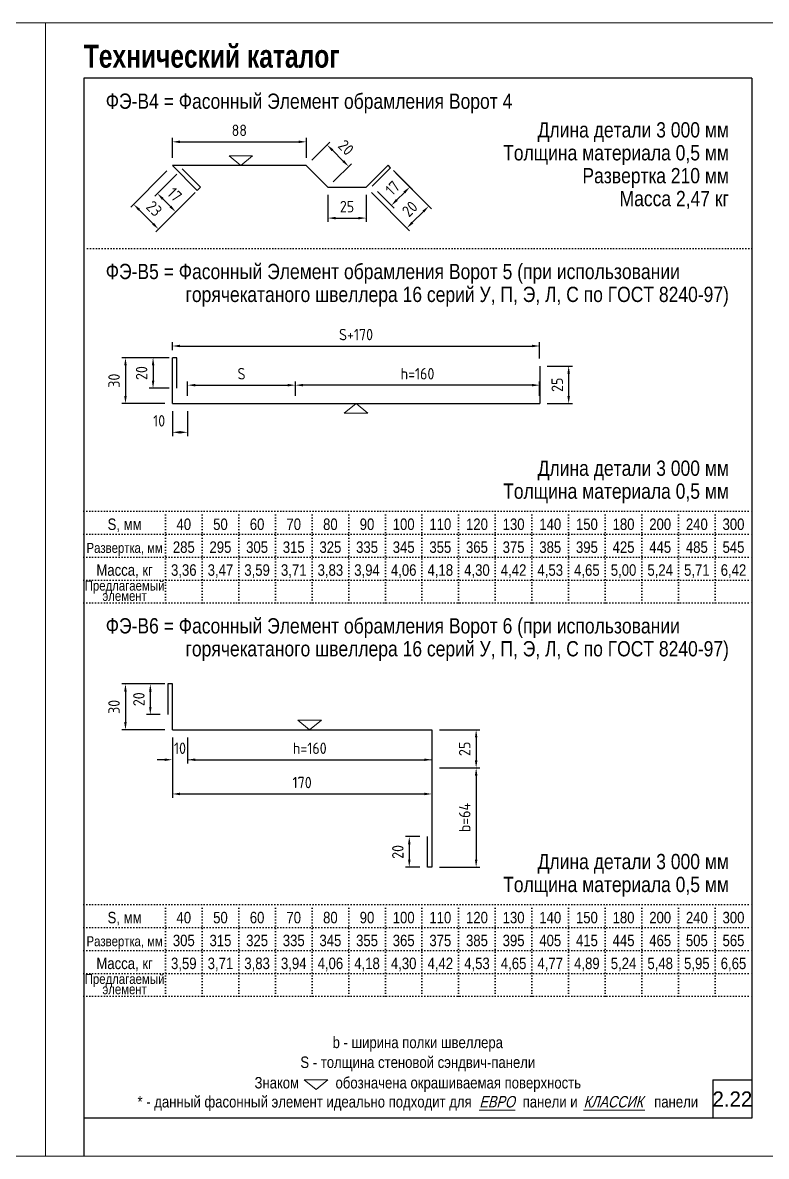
# Model space of a CAD drawing. Extents: x 5821 to 16321, y -13531 to 5774.
# Drawn here: x 6841 to 7815, y -166 to 1319 of the extents above; entities that cross this region are included whole.
import ezdxf
from ezdxf.enums import TextEntityAlignment as Align

# ---------------------------------------------------------------- set-up
doc = ezdxf.new("R2010")
doc.units = 0
doc.header["$LTSCALE"] = 3
doc.linetypes.add('DOT2', pattern=[0.125, 0, -0.125])
doc.layers.get('0').update_dxf_attribs({"linetype": 'CONTINUOUS', "lineweight": 30})
doc.layers.get('DEFPOINTS').update_dxf_attribs({"linetype": 'CONTINUOUS'})
for name, color, linetype, lineweight in [('Logo', 1, 'CONTINUOUS', 9), ('new_fill', 8, 'CONTINUOUS', 13), ('RAZMER', 7, 'CONTINUOUS', 9), ('Нащельники', 1, 'CONTINUOUS', 30)]:
    doc.layers.add(name, color=color, linetype=linetype, lineweight=lineweight)
doc.layers.add('Punktir', color=7, linetype='CONTINUOUS')
doc.styles.add('LOGO', font='HATTEN.TTF')
doc.styles.add('ROMANS', font='romans.shx', dxfattribs={"width": 0.85})
doc.styles.add('style1', font='ARIALN.TTF')
doc.styles.add('style2', font='impact.TTF')
doc.styles.add('курсив', font='ARIAL.TTF', dxfattribs={"width": 0.8, "oblique": 15})
doc.dimstyles.new('2.5', dxfattribs={"dimscale": 5, "dimtxt": 3, "dimasz": 2, "dimexe": 1, "dimexo": 2, "dimgap": 0, "dimtad": 0, "dimdec": 0, "dimlfac": 0.5, "dimzin": 9, "dimdsep": 46, "dimtxsty": 'ROMANS', "dimcen": -3, "dimdle": 1, "dimclrd": 256, "dimclre": 256, "dimclrt": 256, "dimadec": 0, "dimazin": 0, "dimtfac": 1, "dimtdec": 0, "dimtofl": 0, "dimtmove": 2, "dimatfit": 3, "dimfxl": 0, "dimtvp": 1, "dimtolj": 1, "dimtzin": 9, "dimarcsym": 0})

# ---------------------------------------------------------------- blocks, each defined once
blk = doc.blocks.new('*D576')
at = {"layer": 'DEFPOINTS', "color": 0, "transparency": 16777216}
for p in [(7518.2, 868.9), (7518.2, 819.8), (7556.2, 819.8)]:
    blk.add_point(p, dxfattribs=at)
at = {"layer": 'RAZMER', "lineweight": -2, "transparency": 16777216}
for p, q in [((7528.2, 868.9), (7561.2, 868.9)), ((7556.2, 858.9), (7556.2, 829.8)), ((7528.2, 819.8), (7561.2, 819.8))]:
    blk.add_line(p, q, dxfattribs=at)
at = {"layer": 'RAZMER', "transparency": 16777216}
for points in [[(7554.5, 858.9), (7557.9, 858.9), (7556.2, 868.9)], [(7554.5, 829.8), (7557.9, 829.8), (7556.2, 819.8)]]:
    blk.add_solid(points, dxfattribs=at)
at = {"layer": 'RAZMER', "transparency": 16777216, "insert": (7541.2, 844.4), "char_height": 15, "attachment_point": 5, "rotation": 90, "style": 'ROMANS'}
blk.add_mtext('\\A1;25', dxfattribs=at)
blk = doc.blocks.new('*D577')
at = {"layer": 'DEFPOINTS', "color": 0, "transparency": 16777216}
for p in [(7198.2, 843.9), (7198.2, 819.8), (7518.2, 819.8)]:
    blk.add_point(p, dxfattribs=at)
at = {"layer": 'RAZMER', "lineweight": -2, "transparency": 16777216}
for p, q in [((7198.2, 829.8), (7198.2, 848.9)), ((7518.2, 829.8), (7518.2, 848.9)), ((7508.2, 843.9), (7208.2, 843.9))]:
    blk.add_line(p, q, dxfattribs=at)
at = {"layer": 'RAZMER', "transparency": 16777216}
for points in [[(7208.2, 845.6), (7208.2, 842.3), (7198.2, 843.9)], [(7508.2, 845.6), (7508.2, 842.3), (7518.2, 843.9)]]:
    blk.add_solid(points, dxfattribs=at)
at = {"layer": 'RAZMER', "transparency": 16777216, "insert": (7358.2, 858.9), "char_height": 15, "attachment_point": 5, "style": 'ROMANS'}
blk.add_mtext('\\A1;h{\\Fromans.shx|c204;=160}', dxfattribs=at)
blk = doc.blocks.new('*D595')
at = {"layer": 'DEFPOINTS', "color": 0, "transparency": 16777216}
for p in [(7198.2, 843.9), (7057.1, 819.8), (7198.2, 819.8)]:
    blk.add_point(p, dxfattribs=at)
at = {"layer": 'RAZMER', "lineweight": -2, "transparency": 16777216}
for p, q in [((7057.1, 829.8), (7057.1, 848.9)), ((7198.2, 829.8), (7198.2, 848.9)), ((7067.1, 843.9), (7188.2, 843.9))]:
    blk.add_line(p, q, dxfattribs=at)
at = {"layer": 'RAZMER', "transparency": 16777216}
for points in [[(7067.1, 845.6), (7067.1, 842.3), (7057.1, 843.9)], [(7188.2, 845.6), (7188.2, 842.3), (7198.2, 843.9)]]:
    blk.add_solid(points, dxfattribs=at)
at = {"layer": 'RAZMER', "transparency": 16777216, "insert": (7127.7, 858.9), "char_height": 15, "attachment_point": 5, "style": 'ROMANS'}
blk.add_mtext('\\A1;S', dxfattribs=at)
blk = doc.blocks.new('*D578')
at = {"layer": 'DEFPOINTS', "color": 0, "transparency": 16777216}
for p in [(7037.1, 819.8), (7057.1, 819.8), (7057.1, 782.2)]:
    blk.add_point(p, dxfattribs=at)
at = {"layer": 'RAZMER', "lineweight": -2, "transparency": 16777216}
for p, q in [((7037.1, 809.8), (7037.1, 777.2)), ((7057.1, 809.8), (7057.1, 777.2))]:
    blk.add_line(p, q, dxfattribs=at)
at = {"layer": 'RAZMER', "transparency": 16777216}
for points in [[(7047.1, 783.8), (7047.1, 780.5), (7037.1, 782.2)], [(7047.1, 783.8), (7047.1, 780.5), (7057.1, 782.2)]]:
    blk.add_solid(points, dxfattribs=at)
at = {"layer": 'RAZMER', "transparency": 16777216, "insert": (7019.8, 797.2), "char_height": 15, "attachment_point": 5, "style": 'ROMANS'}
blk.add_mtext('\\A1;10', dxfattribs=at)
blk = doc.blocks.new('*D596')
at = {"layer": 'DEFPOINTS', "color": 0, "transparency": 16777216}
for p in [(7518.2, 895.2), (7037.1, 879.8), (7518.2, 868.9)]:
    blk.add_point(p, dxfattribs=at)
at = {"layer": 'RAZMER', "lineweight": -2, "transparency": 16777216}
for p, q in [((7037.1, 889.8), (7037.1, 900.2)), ((7047.1, 895.2), (7508.2, 895.2)), ((7518.2, 878.9), (7518.2, 900.2))]:
    blk.add_line(p, q, dxfattribs=at)
at = {"layer": 'RAZMER', "transparency": 16777216}
for points in [[(7047.1, 896.9), (7047.1, 893.6), (7037.1, 895.2)], [(7508.2, 896.9), (7508.2, 893.6), (7518.2, 895.2)]]:
    blk.add_solid(points, dxfattribs=at)
at = {"layer": 'RAZMER', "transparency": 16777216, "insert": (7277.7, 910.2), "char_height": 15, "attachment_point": 5, "style": 'ROMANS'}
blk.add_mtext('\\A1;S+170', dxfattribs=at)
blk = doc.blocks.new('*D579')
at = {"layer": 'DEFPOINTS', "color": 0, "transparency": 16777216}
for p in [(7031.1, 452.5), (7008.2, 412.5), (7031.1, 412.5)]:
    blk.add_point(p, dxfattribs=at)
at = {"layer": 'RAZMER', "lineweight": -2, "transparency": 16777216}
for p, q in [((7021.1, 452.5), (7003.2, 452.5)), ((7008.2, 442.5), (7008.2, 422.5)), ((7021.1, 412.5), (7003.2, 412.5))]:
    blk.add_line(p, q, dxfattribs=at)
at = {"layer": 'RAZMER', "transparency": 16777216}
for points in [[(7006.6, 442.5), (7009.9, 442.5), (7008.2, 452.5)], [(7006.6, 422.5), (7009.9, 422.5), (7008.2, 412.5)]]:
    blk.add_solid(points, dxfattribs=at)
at = {"layer": 'RAZMER', "transparency": 16777216, "insert": (6993.2, 432.5), "char_height": 15, "attachment_point": 5, "rotation": 90, "style": 'ROMANS'}
blk.add_mtext('\\A1;20', dxfattribs=at)
blk = doc.blocks.new('*D580')
at = {"layer": 'DEFPOINTS', "color": 0, "transparency": 16777216}
for p in [(7037.1, 452.5), (6975.7, 392.5), (7037.1, 392.5)]:
    blk.add_point(p, dxfattribs=at)
at = {"layer": 'RAZMER', "lineweight": -2, "transparency": 16777216}
for p, q in [((7027.1, 452.5), (6970.7, 452.5)), ((6975.7, 442.5), (6975.7, 402.5)), ((7027.1, 392.5), (6970.7, 392.5))]:
    blk.add_line(p, q, dxfattribs=at)
at = {"layer": 'RAZMER', "transparency": 16777216}
for points in [[(6974, 442.5), (6977.3, 442.5), (6975.7, 452.5)], [(6974, 402.5), (6977.3, 402.5), (6975.7, 392.5)]]:
    blk.add_solid(points, dxfattribs=at)
at = {"layer": 'RAZMER', "transparency": 16777216, "insert": (6960.7, 422.5), "char_height": 15, "attachment_point": 5, "rotation": 90, "style": 'ROMANS'}
blk.add_mtext('\\A1;30', dxfattribs=at)
blk = doc.blocks.new('*D581')
at = {"layer": 'DEFPOINTS', "color": 0, "transparency": 16777216}
for p in [(7377.1, 392.5), (7057.1, 382.5), (7377.1, 353.3)]:
    blk.add_point(p, dxfattribs=at)
at = {"layer": 'RAZMER', "lineweight": -2, "transparency": 16777216}
for p, q in [((7057.1, 372.5), (7057.1, 348.3)), ((7377.1, 382.5), (7377.1, 348.3)), ((7067.1, 353.3), (7367.1, 353.3))]:
    blk.add_line(p, q, dxfattribs=at)
at = {"layer": 'RAZMER', "transparency": 16777216}
for points in [[(7067.1, 354.9), (7067.1, 351.6), (7057.1, 353.3)], [(7367.1, 354.9), (7367.1, 351.6), (7377.1, 353.3)]]:
    blk.add_solid(points, dxfattribs=at)
at = {"layer": 'RAZMER', "transparency": 16777216, "insert": (7217.1, 368.3), "char_height": 15, "attachment_point": 5, "style": 'ROMANS'}
blk.add_mtext('\\A1;h{\\Fromans.shx|c204;=160}', dxfattribs=at)
blk = doc.blocks.new('*D582')
at = {"layer": 'DEFPOINTS', "color": 0, "transparency": 16777216}
for p in [(7037.1, 392.5), (7057.1, 392.5), (7057.1, 353.3)]:
    blk.add_point(p, dxfattribs=at)
at = {"layer": 'RAZMER', "lineweight": -2, "transparency": 16777216}
for p, q in [((7037.1, 382.5), (7037.1, 348.3)), ((7057.1, 382.5), (7057.1, 348.3)), ((7027.1, 353.3), (7017.1, 353.3)), ((7067.1, 353.3), (7077.1, 353.3))]:
    blk.add_line(p, q, dxfattribs=at)
at = {"layer": 'RAZMER', "transparency": 16777216}
for points in [[(7027.1, 354.9), (7027.1, 351.6), (7037.1, 353.3)], [(7067.1, 354.9), (7067.1, 351.6), (7057.1, 353.3)]]:
    blk.add_solid(points, dxfattribs=at)
at = {"layer": 'RAZMER', "transparency": 16777216, "insert": (7047.1, 368.3), "char_height": 15, "attachment_point": 5, "style": 'ROMANS'}
blk.add_mtext('\\A1;10', dxfattribs=at)
blk = doc.blocks.new('*D583')
at = {"layer": 'DEFPOINTS', "color": 0, "transparency": 16777216}
for p in [(7377.1, 392.5), (7377.1, 342.5), (7435, 342.5)]:
    blk.add_point(p, dxfattribs=at)
at = {"layer": 'RAZMER', "lineweight": -2, "transparency": 16777216}
for p, q in [((7387.1, 392.5), (7440, 392.5)), ((7435, 382.5), (7435, 352.5)), ((7387.1, 342.5), (7440, 342.5))]:
    blk.add_line(p, q, dxfattribs=at)
at = {"layer": 'RAZMER', "transparency": 16777216}
for points in [[(7433.4, 382.5), (7436.7, 382.5), (7435, 392.5)], [(7433.4, 352.5), (7436.7, 352.5), (7435, 342.5)]]:
    blk.add_solid(points, dxfattribs=at)
at = {"layer": 'RAZMER', "transparency": 16777216, "insert": (7420, 367.5), "char_height": 15, "attachment_point": 5, "rotation": 90, "style": 'ROMANS'}
blk.add_mtext('\\A1;25', dxfattribs=at)
blk = doc.blocks.new('*D584')
at = {"layer": 'DEFPOINTS', "color": 0, "transparency": 16777216}
for p in [(7435, 342.5), (7377.1, 212.5), (7435, 212.5)]:
    blk.add_point(p, dxfattribs=at)
at = {"layer": 'RAZMER', "lineweight": -2, "transparency": 16777216}
for p, q in [((7425, 342.5), (7430, 342.5)), ((7435, 332.5), (7435, 222.5)), ((7387.1, 212.5), (7440, 212.5))]:
    blk.add_line(p, q, dxfattribs=at)
at = {"layer": 'RAZMER', "transparency": 16777216}
for points in [[(7433.4, 332.5), (7436.7, 332.5), (7435, 342.5)], [(7433.4, 222.5), (7436.7, 222.5), (7435, 212.5)]]:
    blk.add_solid(points, dxfattribs=at)
at = {"layer": 'RAZMER', "transparency": 16777216, "insert": (7420, 277.5), "char_height": 15, "attachment_point": 5, "rotation": 90, "style": 'ROMANS'}
blk.add_mtext('\\A1;b{\\Fromans.shx|c204;=64}', dxfattribs=at)
blk = doc.blocks.new('*D585')
at = {"layer": 'DEFPOINTS', "color": 0, "transparency": 16777216}
for p in [(7371.1, 252.5), (7347.4, 212.5), (7371.1, 212.5)]:
    blk.add_point(p, dxfattribs=at)
at = {"layer": 'RAZMER', "lineweight": -2, "transparency": 16777216}
for p, q in [((7361.1, 252.5), (7342.4, 252.5)), ((7347.4, 242.5), (7347.4, 222.5)), ((7361.1, 212.5), (7342.4, 212.5))]:
    blk.add_line(p, q, dxfattribs=at)
at = {"layer": 'RAZMER', "transparency": 16777216}
for points in [[(7345.8, 242.5), (7349.1, 242.5), (7347.4, 252.5)], [(7345.8, 222.5), (7349.1, 222.5), (7347.4, 212.5)]]:
    blk.add_solid(points, dxfattribs=at)
at = {"layer": 'RAZMER', "transparency": 16777216, "insert": (7332.4, 232.5), "char_height": 15, "attachment_point": 5, "rotation": 90, "style": 'ROMANS'}
blk.add_mtext('\\A1;20', dxfattribs=at)
blk = doc.blocks.new('*D586')
at = {"layer": 'DEFPOINTS', "color": 0, "transparency": 16777216}
for p in [(7037.1, 392.5), (7377.1, 392.5), (7377.1, 308.4)]:
    blk.add_point(p, dxfattribs=at)
at = {"layer": 'RAZMER', "lineweight": -2, "transparency": 16777216}
for p, q in [((7037.1, 382.5), (7037.1, 303.4)), ((7377.1, 382.5), (7377.1, 303.4)), ((7047.1, 308.4), (7367.1, 308.4))]:
    blk.add_line(p, q, dxfattribs=at)
at = {"layer": 'RAZMER', "transparency": 16777216}
for points in [[(7047.1, 310.1), (7047.1, 306.8), (7037.1, 308.4)], [(7367.1, 310.1), (7367.1, 306.8), (7377.1, 308.4)]]:
    blk.add_solid(points, dxfattribs=at)
at = {"layer": 'RAZMER', "transparency": 16777216, "insert": (7207.1, 323.4), "char_height": 15, "attachment_point": 5, "style": 'ROMANS'}
blk.add_mtext('\\A1;170', dxfattribs=at)
blk = doc.blocks.new('*D587')
at = {"layer": 'DEFPOINTS', "color": 0, "transparency": 16777216}
for p in [(7043.1, 879.8), (7011.8, 839.8), (7043.1, 839.8)]:
    blk.add_point(p, dxfattribs=at)
at = {"layer": 'RAZMER', "lineweight": -2, "transparency": 16777216}
for p, q in [((7033.1, 879.8), (7006.8, 879.8)), ((7011.8, 869.8), (7011.8, 849.8)), ((7033.1, 839.8), (7006.8, 839.8))]:
    blk.add_line(p, q, dxfattribs=at)
at = {"layer": 'RAZMER', "transparency": 16777216}
for points in [[(7010.2, 869.8), (7013.5, 869.8), (7011.8, 879.8)], [(7010.2, 849.8), (7013.5, 849.8), (7011.8, 839.8)]]:
    blk.add_solid(points, dxfattribs=at)
at = {"layer": 'RAZMER', "transparency": 16777216, "insert": (6996.8, 859.8), "char_height": 15, "attachment_point": 5, "rotation": 90, "style": 'ROMANS'}
blk.add_mtext('\\A1;20', dxfattribs=at)
blk = doc.blocks.new('*D588')
at = {"layer": 'DEFPOINTS', "color": 0, "transparency": 16777216}
for p in [(7037.1, 879.8), (6975.7, 819.8), (7037.1, 819.8)]:
    blk.add_point(p, dxfattribs=at)
at = {"layer": 'RAZMER', "lineweight": -2, "transparency": 16777216}
for p, q in [((7027.1, 879.8), (6970.7, 879.8)), ((6975.7, 869.8), (6975.7, 829.8)), ((7027.1, 819.8), (6970.7, 819.8))]:
    blk.add_line(p, q, dxfattribs=at)
at = {"layer": 'RAZMER', "transparency": 16777216}
for points in [[(6974, 869.8), (6977.3, 869.8), (6975.7, 879.8)], [(6974, 829.8), (6977.3, 829.8), (6975.7, 819.8)]]:
    blk.add_solid(points, dxfattribs=at)
at = {"layer": 'RAZMER', "transparency": 16777216, "insert": (6960.7, 849.8), "char_height": 15, "attachment_point": 5, "rotation": 90, "style": 'ROMANS'}
blk.add_mtext('\\A1;30', dxfattribs=at)
blk = doc.blocks.new('*D589')
at = {"layer": 'DEFPOINTS', "color": 0, "transparency": 16777216}
for p in [(7212.6, 1162.7), (7037.1, 1131.6), (7212.6, 1131.6)]:
    blk.add_point(p, dxfattribs=at)
at = {"layer": 'RAZMER', "lineweight": -2, "transparency": 16777216}
for p, q in [((7037.1, 1141.6), (7037.1, 1167.7)), ((7047.1, 1162.7), (7202.6, 1162.7)), ((7212.6, 1141.6), (7212.6, 1167.7))]:
    blk.add_line(p, q, dxfattribs=at)
at = {"layer": 'RAZMER', "transparency": 16777216}
for points in [[(7047.1, 1164.3), (7047.1, 1161), (7037.1, 1162.7)], [(7202.6, 1164.3), (7202.6, 1161), (7212.6, 1162.7)]]:
    blk.add_solid(points, dxfattribs=at)
at = {"layer": 'RAZMER', "transparency": 16777216, "insert": (7124.8, 1177.7), "char_height": 15, "attachment_point": 5, "style": 'ROMANS'}
blk.add_mtext('\\A1;88', dxfattribs=at)
blk = doc.blocks.new('*D590')
at = {"layer": 'DEFPOINTS', "color": 0, "transparency": 16777216}
for p in [(7212.6, 1131.6), (7268, 1130.4), (7240.9, 1103.3)]:
    blk.add_point(p, dxfattribs=at)
at = {"layer": 'RAZMER', "lineweight": -2, "transparency": 16777216}
for p, q in [((7219.7, 1138.6), (7243.3, 1162.2)), ((7246.8, 1151.6), (7260.9, 1137.5)), ((7247.9, 1110.3), (7271.6, 1134))]:
    blk.add_line(p, q, dxfattribs=at)
at = {"layer": 'RAZMER', "transparency": 16777216}
for points in [[(7248, 1152.8), (7245.6, 1150.5), (7239.7, 1158.7)], [(7262.1, 1138.7), (7259.8, 1136.3), (7268, 1130.4)]]:
    blk.add_solid(points, dxfattribs=at)
at = {"layer": 'RAZMER', "transparency": 16777216, "insert": (7264.5, 1155.2), "char_height": 15, "attachment_point": 5, "rotation": 315, "style": 'ROMANS'}
blk.add_mtext('\\A1;20', dxfattribs=at)
blk = doc.blocks.new('*D591')
at = {"layer": 'DEFPOINTS', "color": 0, "transparency": 16777216}
for p in [(7240.9, 1103.3), (7290.9, 1103.3), (7290.9, 1062.8)]:
    blk.add_point(p, dxfattribs=at)
at = {"layer": 'RAZMER', "lineweight": -2, "transparency": 16777216}
for p, q in [((7240.9, 1093.3), (7240.9, 1057.8)), ((7290.9, 1093.3), (7290.9, 1057.8)), ((7250.9, 1062.8), (7280.9, 1062.8))]:
    blk.add_line(p, q, dxfattribs=at)
at = {"layer": 'RAZMER', "transparency": 16777216}
for points in [[(7250.9, 1064.4), (7250.9, 1061.1), (7240.9, 1062.8)], [(7280.9, 1064.4), (7280.9, 1061.1), (7290.9, 1062.8)]]:
    blk.add_solid(points, dxfattribs=at)
at = {"layer": 'RAZMER', "transparency": 16777216, "insert": (7265.9, 1077.8), "char_height": 15, "attachment_point": 5, "style": 'ROMANS'}
blk.add_mtext('\\A1;25', dxfattribs=at)
blk = doc.blocks.new('*D592')
at = {"layer": 'DEFPOINTS', "color": 0, "transparency": 16777216}
for p in [(7037.1, 1131.6), (7069.6, 1099), (7018.9, 1048.3)]:
    blk.add_point(p, dxfattribs=at)
at = {"layer": 'RAZMER', "lineweight": -2, "transparency": 16777216}
for p, q in [((7030, 1124.5), (6982.9, 1077.3)), ((7062.6, 1092), (7015.4, 1044.8)), ((6993.5, 1073.8), (7011.9, 1055.4))]:
    blk.add_line(p, q, dxfattribs=at)
at = {"layer": 'RAZMER', "transparency": 16777216}
for points in [[(6994.6, 1075), (6992.3, 1072.6), (6986.4, 1080.8)], [(7013, 1056.6), (7010.7, 1054.2), (7018.9, 1048.3)]]:
    blk.add_solid(points, dxfattribs=at)
at = {"layer": 'RAZMER', "transparency": 16777216, "insert": (7013.3, 1075.2), "char_height": 15, "attachment_point": 5, "rotation": 315, "style": 'ROMANS'}
blk.add_mtext('\\A1;23', dxfattribs=at)
blk = doc.blocks.new('*D593')
at = {"layer": 'DEFPOINTS', "color": 0, "transparency": 16777216}
for p in [(7049.8, 1127.3), (7073.9, 1103.3), (7041.5, 1070.9)]:
    blk.add_point(p, dxfattribs=at)
at = {"layer": 'RAZMER', "lineweight": -2, "transparency": 16777216}
for p, q in [((7042.8, 1120.2), (7014, 1091.4)), ((7024.6, 1087.9), (7034.5, 1078)), ((7066.8, 1096.2), (7038, 1067.4))]:
    blk.add_line(p, q, dxfattribs=at)
at = {"layer": 'RAZMER', "transparency": 16777216}
for points in [[(7025.7, 1089.1), (7023.4, 1086.7), (7017.5, 1095)], [(7035.6, 1079.2), (7033.3, 1076.8), (7041.5, 1070.9)]]:
    blk.add_solid(points, dxfattribs=at)
at = {"layer": 'RAZMER', "transparency": 16777216, "insert": (7040.1, 1093.6), "char_height": 15, "attachment_point": 5, "rotation": 315, "style": 'ROMANS'}
blk.add_mtext('\\A1;17', dxfattribs=at)
blk = doc.blocks.new('*D594')
at = {"layer": 'DEFPOINTS', "color": 0, "transparency": 16777216}
for p in [(7319.6, 1132), (7290.9, 1103.3), (7344.3, 1049.8)]:
    blk.add_point(p, dxfattribs=at)
at = {"layer": 'RAZMER', "lineweight": -2, "transparency": 16777216}
for p, q in [((7326.6, 1124.9), (7376.5, 1075)), ((7297.9, 1096.2), (7347.9, 1046.3)), ((7365.9, 1071.4), (7351.4, 1056.9))]:
    blk.add_line(p, q, dxfattribs=at)
at = {"layer": 'RAZMER', "transparency": 16777216}
for points in [[(7364.8, 1072.6), (7367.1, 1070.3), (7373, 1078.5)], [(7350.2, 1058.1), (7352.6, 1055.7), (7344.3, 1049.8)]]:
    blk.add_solid(points, dxfattribs=at)
at = {"layer": 'RAZMER', "transparency": 16777216, "insert": (7348.1, 1074.8), "char_height": 15, "attachment_point": 5, "rotation": 45, "style": 'ROMANS'}
blk.add_mtext('\\A1;20', dxfattribs=at)
blk = doc.blocks.new('*D597')
at = {"layer": 'DEFPOINTS', "color": 0, "transparency": 16777216}
for p in [(7322.8, 1128.7), (7298.8, 1104.7), (7324, 1079.4)]:
    blk.add_point(p, dxfattribs=at)
at = {"layer": 'RAZMER', "lineweight": -2, "transparency": 16777216}
for p, q in [((7329.9, 1121.7), (7351.6, 1099.9)), ((7305.8, 1097.6), (7327.6, 1075.9)), ((7341, 1096.4), (7331.1, 1086.5))]:
    blk.add_line(p, q, dxfattribs=at)
at = {"layer": 'RAZMER', "transparency": 16777216}
for points in [[(7339.8, 1097.6), (7342.2, 1095.2), (7348.1, 1103.5)], [(7329.9, 1087.7), (7332.3, 1085.3), (7324, 1079.4)]]:
    blk.add_solid(points, dxfattribs=at)
at = {"layer": 'RAZMER', "transparency": 16777216, "insert": (7325.5, 1102), "char_height": 15, "attachment_point": 5, "rotation": 45, "style": 'ROMANS'}
blk.add_mtext('\\A1;17', dxfattribs=at)

msp = doc.modelspace()

# ---------------------------------------------------------------- linework, layer by layer
at = {"color": 1}
for p, q in [((7796.09, 1245.91), (6921.09, 1245.91)), ((6921.09, 1245.91), (6921.09, -166.24)), ((7796.09, 1245.91), (7796.09, -116.24)), ((7745.18, -66.24), (7796.09, -66.24)), ((7745.18, -66.24), (7745.18, -116.24)), ((7796.09, -116.24), (6921.09, -116.24))]:
    msp.add_line(p, q, dxfattribs=at)
at = {"layer": 'Logo'}
for p, q in [((7439.07, -105.81), (7486.31, -105.81)), ((7575.69, -105.81), (7656.14, -105.81))]:
    msp.add_line(p, q, dxfattribs=at)
at = {"layer": 'Punktir', "linetype": 'DOT2', "ltscale": 10}
for p, q in [((7796.09, 1022.84), (6921.09, 1022.84)), ((6921.09, 678.67), (7796.09, 678.67)), ((7028.09, 558.67), (7028.09, 678.67)), ((7076.09, 558.67), (7076.09, 678.67)), ((7124.09, 558.67), (7124.09, 678.67)), ((7172.09, 558.67), (7172.09, 678.67)), ((7220.09, 558.67), (7220.09, 678.67)), ((7268.09, 558.67), (7268.09, 678.67)), ((7316.09, 558.67), (7316.09, 678.67)), ((7364.09, 558.67), (7364.09, 678.67)), ((7412.09, 558.67), (7412.09, 678.67)), ((7460.09, 558.67), (7460.09, 678.67)), ((7508.09, 558.67), (7508.09, 678.67)), ((7556.09, 558.67), (7556.09, 678.67)), ((7604.09, 558.67), (7604.09, 678.67)), ((7652.09, 558.67), (7652.09, 678.67)), ((7700.09, 558.67), (7700.09, 678.67)), ((7748.09, 558.67), (7748.09, 678.67)), ((6921.09, 648.67), (7796.09, 648.67)), ((6921.09, 618.67), (7796.09, 618.67)), ((6921.09, 588.67), (7796.09, 588.67)), ((6921.09, 558.67), (7796.09, 558.67)), ((6921.09, 558.67), (7796.09, 558.67)), ((6921.09, 163.44), (7796.09, 163.44)), ((7028.09, 43.44), (7028.09, 163.44)), ((7076.09, 43.44), (7076.09, 163.44)), ((7124.09, 43.44), (7124.09, 163.44)), ((7172.09, 43.44), (7172.09, 163.44)), ((7220.09, 43.44), (7220.09, 163.44)), ((7268.09, 43.44), (7268.09, 163.44)), ((7316.09, 43.44), (7316.09, 163.44)), ((7364.09, 43.44), (7364.09, 163.44)), ((7412.09, 43.44), (7412.09, 163.44)), ((7460.09, 43.44), (7460.09, 163.44)), ((7508.09, 43.44), (7508.09, 163.44)), ((7556.09, 43.44), (7556.09, 163.44)), ((7604.09, 43.44), (7604.09, 163.44)), ((7652.09, 43.44), (7652.09, 163.44)), ((7700.09, 43.44), (7700.09, 163.44)), ((7748.09, 43.44), (7748.09, 163.44)), ((6921.09, 133.44), (7796.09, 133.44)), ((6921.09, 103.44), (7796.09, 103.44)), ((6921.09, 73.44), (7796.09, 73.44)), ((6921.09, 43.44), (7796.09, 43.44)), ((6921.09, 43.44), (7796.09, 43.44))]:
    msp.add_line(p, q, dxfattribs=at)
at = {"layer": 'RAZMER'}
for p, q in [((7126.84, 1131.56), (7111.45, 1144.22)), ((7111.45, 1144.22), (7142.24, 1144.22)), ((7126.84, 1131.56), (7142.24, 1144.22)), ((7277.67, 819.82), (7262.27, 807.17)), ((7277.67, 819.82), (7293.06, 807.17)), ((7262.27, 807.17), (7293.06, 807.17)), ((7232.28, 405.03), (7201.49, 405.03)), ((7216.89, 392.37), (7201.49, 405.03)), ((7216.89, 392.37), (7232.28, 405.03)), ((7057.11, 353.27), (7377.11, 353.27)), ((7225.29, -78.52), (7209.89, -65.86)), ((7240.68, -65.86), (7209.89, -65.86)), ((7225.29, -78.52), (7240.68, -65.86))]:
    msp.add_line(p, q, dxfattribs=at)
for points in [[(6871.09, 1318.76), (5821.09, 1318.76), (5821.09, -166.24), (6871.09, -166.24)], [(6871.09, 1318.76), (7921.09, 1318.76), (7921.09, -166.24), (6871.09, -166.24)]]:
    msp.add_lwpolyline(points, close=True, dxfattribs=at)
at = {"layer": 'Нащельники'}
for p, q in [((7212.58, 1131.56), (7037.11, 1131.56)), ((7037.11, 1131.56), (7069.63, 1099.03)), ((7212.58, 1131.56), (7240.86, 1103.27)), ((7290.86, 1103.27), (7319.56, 1131.97)), ((7298.76, 1104.69), (7322.8, 1128.73)), ((7322.8, 1128.73), (7319.56, 1131.97)), ((7049.83, 1127.32), (7073.88, 1103.27)), ((7073.88, 1103.27), (7069.63, 1099.03)), ((7240.86, 1103.27), (7290.86, 1103.27)), ((7037.11, 819.82), (7037.11, 879.82)), ((7043.11, 879.82), (7037.11, 879.82)), ((7043.11, 839.82), (7043.11, 879.82)), ((7518.23, 868.91), (7518.23, 819.82)), ((7037.11, 819.82), (7518.23, 819.82)), ((7037.11, 452.51), (7031.11, 452.51)), ((7031.11, 452.51), (7031.11, 412.51)), ((7037.11, 392.51), (7037.11, 452.51)), ((7037.11, 392.51), (7377.11, 392.51)), ((7377.11, 392.51), (7377.11, 212.51)), ((7371.11, 212.51), (7371.11, 252.51)), ((7377.11, 212.51), (7371.11, 212.51))]:
    msp.add_line(p, q, dxfattribs=at)

# ---------------------------------------------------------------- texts
at = {"style": 'style1'}
for s, p in [('ФЭ-В4 = Фасонный Элемент обрамления Ворот 4', (6949.85, 1205.91)), ('ФЭ-В5 = Фасонный Элемент обрамления Ворот 5 (при использовании', (6949.85, 982.84)), ('ФЭ-В6 = Фасонный Элемент обрамления Ворот 6 (при использовании', (6949.85, 518.67))]:
    msp.add_text(s, height=20, dxfattribs=at).set_placement(p)
for s, p in [('Длина детали 3 000 мм', (7766.09, 1168.35)), ('Толщина материала 0,5 мм', (7766.09, 1138.37)), ('Развертка 210 мм', (7766.09, 1108.37)), ('Масса 2,47 кг', (7766.09, 1078.37)), ('горячекатаного швеллера 16 серий У, П, Э, Л, С по ГОСТ 8240-97)', (7766.09, 952.84)), ('Длина детали 3 000 мм', (7766.09, 725.15)), ('Толщина материала 0,5 мм', (7766.09, 695.13)), ('горячекатаного швеллера 16 серий У, П, Э, Л, С по ГОСТ 8240-97)', (7766.09, 488.67)), ('Длина детали 3 000 мм', (7766.09, 209.92)), ('Толщина материала 0,5 мм', (7766.09, 179.9))]:
    msp.add_text(s, height=20, dxfattribs=at).set_placement(p, align=Align.RIGHT)
for s, height, p in [('S, мм', 15, (6974.59, 654.25)), ('40', 15, (7052.09, 654.25)), ('50', 15, (7100.09, 654.25)), ('60', 15, (7148.09, 654.25)), ('70', 15, (7196.09, 654.25)), ('80', 15, (7244.09, 654.25)), ('90', 15, (7292.09, 654.25)), ('100', 15, (7340.09, 654.25)), ('110', 15, (7388.09, 654.25)), ('120', 15, (7436.09, 654.25)), ('130', 15, (7484.09, 654.25)), ('140', 15, (7532.09, 654.25)), ('150', 15, (7580.09, 654.25)), ('180', 15, (7628.09, 654.25)), ('200', 15, (7676.09, 654.25)), ('240', 15, (7724.09, 654.25)), ('300', 15, (7772.09, 654.25)), ('285', 15, (7052.09, 624.25)), ('295', 15, (7100.09, 624.25)), ('305', 15, (7148.09, 624.25)), ('315', 15, (7196.09, 624.25)), ('325', 15, (7244.09, 624.25)), ('335', 15, (7292.09, 624.25)), ('345', 15, (7340.09, 624.25)), ('355', 15, (7388.09, 624.25)), ('365', 15, (7436.09, 624.25)), ('375', 15, (7484.09, 624.25)), ('385', 15, (7532.09, 624.25)), ('395', 15, (7580.09, 624.25)), ('425', 15, (7628.09, 624.25)), ('445', 15, (7676.09, 624.25)), ('485', 15, (7724.09, 624.25)), ('545', 15, (7772.09, 624.25)), ('Развертка, мм', 13, (6974.59, 624.25)), ('Масса, кг', 15, (6974.59, 594.25)), ('3,36', 15, (7052.09, 594.25)), ('3,47', 15, (7100.09, 594.25)), ('3,59', 15, (7148.09, 594.25)), ('3,71', 15, (7196.09, 594.25)), ('3,83', 15, (7244.09, 594.25)), ('3,94', 15, (7292.09, 594.25)), ('4,06', 15, (7340.09, 594.25)), ('4,18', 15, (7388.09, 594.25)), ('4,30', 15, (7436.09, 594.25)), ('4,42', 15, (7484.09, 594.25)), ('4,53', 15, (7532.09, 594.25)), ('4,65', 15, (7580.09, 594.25)), ('5,00', 15, (7628.09, 594.25)), ('5,24', 15, (7676.09, 594.25)), ('5,71', 15, (7724.09, 594.25)), ('6,42', 15, (7772.09, 594.25)), ('Предлагаемый', 13, (6974.59, 574.81)), ('элемент', 13, (6974.59, 561.39)), ('S, мм', 15, (6974.59, 139.02)), ('40', 15, (7052.09, 139.02)), ('50', 15, (7100.09, 139.02)), ('60', 15, (7148.09, 139.02)), ('70', 15, (7196.09, 139.02)), ('80', 15, (7244.09, 139.02)), ('90', 15, (7292.09, 139.02)), ('100', 15, (7340.09, 139.02)), ('110', 15, (7388.09, 139.02)), ('120', 15, (7436.09, 139.02)), ('130', 15, (7484.09, 139.02)), ('140', 15, (7532.09, 139.02)), ('150', 15, (7580.09, 139.02)), ('180', 15, (7628.09, 139.02)), ('200', 15, (7676.09, 139.02)), ('240', 15, (7724.09, 139.02)), ('300', 15, (7772.09, 139.02)), ('Развертка, мм', 13, (6974.59, 109.02)), ('305', 15, (7052.09, 109.02)), ('315', 15, (7100.09, 109.02)), ('325', 15, (7148.09, 109.02)), ('335', 15, (7196.09, 109.02)), ('345', 15, (7244.09, 109.02)), ('355', 15, (7292.09, 109.02)), ('365', 15, (7340.09, 109.02)), ('375', 15, (7388.09, 109.02)), ('385', 15, (7436.09, 109.02)), ('395', 15, (7484.09, 109.02)), ('405', 15, (7532.09, 109.02)), ('415', 15, (7580.09, 109.02)), ('445', 15, (7628.09, 109.02)), ('465', 15, (7676.09, 109.02)), ('505', 15, (7724.09, 109.02)), ('565', 15, (7772.09, 109.02)), ('Масса, кг', 15, (6974.59, 79.02)), ('3,59', 15, (7052.09, 79.02)), ('3,71', 15, (7100.09, 79.02)), ('3,83', 15, (7148.09, 79.02)), ('3,94', 15, (7196.09, 79.02)), ('4,06', 15, (7244.09, 79.02)), ('4,18', 15, (7292.09, 79.02)), ('4,30', 15, (7340.09, 79.02)), ('4,42', 15, (7388.09, 79.02)), ('4,53', 15, (7436.09, 79.02)), ('4,65', 15, (7484.09, 79.02)), ('4,77', 15, (7532.09, 79.02)), ('4,89', 15, (7580.09, 79.02)), ('5,24', 15, (7628.09, 79.02)), ('5,48', 15, (7676.09, 79.02)), ('5,95', 15, (7724.09, 79.02)), ('6,65', 15, (7772.09, 79.02)), ('Предлагаемый', 13, (6974.59, 59.58)), ('элемент', 13, (6974.59, 46.17)), ('b - ширина полки швеллера', 15, (7358.59, -24.5)), ('S - толщина стеновой сэндвич-панели', 15, (7358.59, -50.5)), ('Знаком          обозначена окрашиваемая поверхность', 15, (7358.59, -77.33)), ('* - данный фасонный элемент идеально подходит для              панели и                     панели', 15, (7358.59, -102.24))]:
    msp.add_text(s, height=height, dxfattribs=at).set_placement(p, align=Align.CENTER)
at = {"color": 1, "style": 'курсив', "oblique": 15, "width": 0.8}
for s, p in [('ЕВРО', (7462.41, -102.24)), ('КЛАССИК', (7614.7, -102.24))]:
    msp.add_text(s, height=15, dxfattribs=at).set_placement(p, align=Align.CENTER)
at = {"layer": 'new_fill', "style": 'style2'}
msp.add_text('Технический каталог', height=30, dxfattribs=at).set_placement((6921.1, 1259.81))
at = {"layer": 'new_fill', "style": 'LOGO'}
msp.add_text('2.22', height=20, dxfattribs=at).set_placement((7770.64, -91.24), align=Align.MIDDLE_CENTER)

# ---------------------------------------------------------------- dimensions: what is measured, and where the dimension line sits
at = {"layer": 'RAZMER'}
for base, p1, p2, picture, middle in [((7212.58, 1162.66), (7037.11, 1131.56), (7212.58, 1131.56), '*D589', (7124.84, 1177.66)), ((7290.86, 1062.77), (7240.86, 1103.27), (7290.86, 1103.27), '*D591', (7265.86, 1077.77)), ((7057.11, 353.27), (7037.11, 392.51), (7057.11, 392.51), '*D582', (7047.11, 368.27)), ((7377.11, 308.42), (7037.11, 392.51), (7377.11, 392.51), '*D586', (7207.11, 323.42))]:
    dim = msp.add_linear_dim(base=base, p1=p1, p2=p2, dimstyle='2.5', dxfattribs=at)
    dim.commit()
    dim.dimension.update_dxf_attribs({"geometry": picture, "text_midpoint": middle})
for p1, p2, distance, picture, middle in [((7212.58, 1131.56), (7240.86, 1103.27), 38.4, '*D590', (7264.48, 1155.18)), ((7037.11, 1131.56), (7069.63, 1099.03), -71.71, '*D592', (7013.27, 1075.19)), ((7319.56, 1131.97), (7290.86, 1103.27), 75.59, '*D594', (7348.06, 1074.78)), ((7322.8, 1128.73), (7298.76, 1104.69), 35.75, '*D597', (7325.46, 1102.04)), ((7049.83, 1127.32), (7073.88, 1103.27), -45.73, '*D593', (7040.13, 1093.57))]:
    dim = msp.add_aligned_dim(p1=p1, p2=p2, distance=distance, dimstyle='2.5', dxfattribs=at)
    dim.commit()
    dim.dimension.update_dxf_attribs({"geometry": picture, "text_midpoint": middle})
for base, p1, p2, text, picture, middle in [((7518.23, 895.23), (7037.11, 879.82), (7518.23, 868.91), 'S+170', '*D596', (7277.67, 910.23)), ((7198.23, 843.93), (7057.11, 819.82), (7198.23, 819.82), 'S', '*D595', (7127.67, 858.93))]:
    dim = msp.add_linear_dim(base=base, p1=p1, p2=p2, text=text, dimstyle='2.5', override={"dimlfac": 0.5, "dimtxsty": 'ROMANS', "dimsah": 1, "dimtolj": 1}, dxfattribs=at)
    dim.commit()
    dim.dimension.update_dxf_attribs({"geometry": picture, "text_midpoint": middle})
for base, p1, p2, picture, middle in [((6975.66, 819.82), (7037.11, 879.82), (7037.11, 819.82), '*D588', (6960.66, 849.82)), ((7011.84, 839.82), (7043.11, 879.82), (7043.11, 839.82), '*D587', (6996.84, 859.82)), ((7556.2, 819.82), (7518.23, 868.91), (7518.23, 819.82), '*D576', (7541.2, 844.37)), ((6975.66, 392.51), (7037.11, 452.51), (7037.11, 392.51), '*D580', (6960.66, 422.51)), ((7008.25, 412.51), (7031.11, 452.51), (7031.11, 412.51), '*D579', (6993.25, 432.51)), ((7435.02, 342.51), (7377.11, 392.51), (7377.11, 342.51), '*D583', (7420.02, 367.51)), ((7347.43, 212.51), (7371.11, 252.51), (7371.11, 212.51), '*D585', (7332.43, 232.51))]:
    dim = msp.add_linear_dim(base=base, p1=p1, p2=p2, angle=90, dimstyle='2.5', dxfattribs=at)
    dim.commit()
    dim.dimension.update_dxf_attribs({"geometry": picture, "text_midpoint": middle})
for base, p1, p2, picture, middle in [((7198.23, 843.93), (7518.23, 819.82), (7198.23, 819.82), '*D577', (7358.23, 858.93)), ((7377.11, 353.27), (7057.11, 382.51), (7377.11, 392.51), '*D581', (7217.11, 368.27))]:
    dim = msp.add_linear_dim(base=base, p1=p1, p2=p2, text='h{\\Fromans.shx|c204;=160}', dimstyle='2.5', dxfattribs=at)
    dim.commit()
    dim.dimension.update_dxf_attribs({"geometry": picture, "text_midpoint": middle})
dim = msp.add_linear_dim(base=(7057.11, 782.15), p1=(7037.11, 819.82), p2=(7057.11, 819.82), dimstyle='2.5', dxfattribs=at)
dim.commit()
dim.dimension.update_dxf_attribs({"geometry": '*D578', "text_midpoint": (7019.83, 797.15), "dimtype": 160})
dim = msp.add_linear_dim(base=(7435.02, 212.51), p1=(7435.02, 342.51), p2=(7377.11, 212.51), angle=90, text='b{\\Fromans.shx|c204;=64}', dimstyle='2.5', dxfattribs=at)
dim.commit()
dim.dimension.update_dxf_attribs({"geometry": '*D584', "text_midpoint": (7420.02, 277.51)})

doc.saveas('drawing.dxf')
